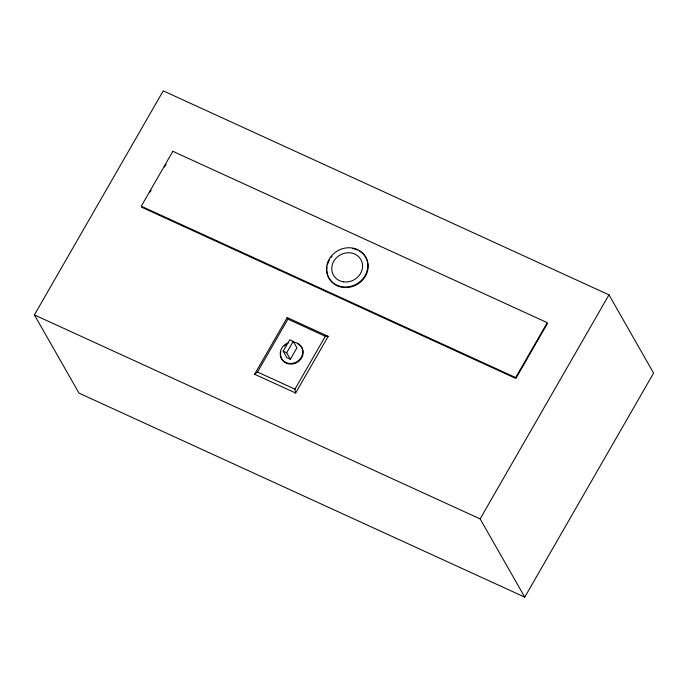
<?xml version="1.0" encoding="UTF-8"?>
<svg xmlns="http://www.w3.org/2000/svg" width="688" height="688" viewBox="0 0 688 688"><rect width="100%" height="100%" fill="white"/><g stroke="black" fill="none" stroke-linecap="round" stroke-linejoin="round"><path stroke-width="1.03" d="M34.4 314.915L163.245 90.85L608.966 294.851L653.6 373.085L524.755 597.15L79.034 393.149L34.4 314.915L480.129 518.907L524.755 597.15M150.001 192.201L151.076 190.344M164.449 167.072L166.057 164.286M254.62 374.255L287.214 317.572L328.219 336.337L295.634 393.02L254.62 374.255L257.484 372.027L287.894 319.137L287.214 317.572M283.198 351.224L289.76 339.803L293.226 341.394L296.906 347.844L290.345 359.256L286.879 357.674L283.198 351.224L286.664 352.806L290.345 359.256M286.664 352.806L293.226 341.394M295.634 393.02L294.928 389.159L325.338 336.277L328.219 336.337M547.424 323.541L515.854 378.452L141.444 207.097M480.129 518.907L608.966 294.851M287.894 319.137L325.338 336.277M257.484 372.027L294.928 389.159M292.297 342.074A11.558 10.44 -29.7 0 1 301.55 356.866A11.558 10.44 -29.7 0 1 282.777 360.297A11.558 10.44 -29.7 0 1 288.401 342.787M297.319 343.579A11.558 10.44 -29.7 0 1 297.663 362.06A11.558 10.44 -29.7 0 1 280.558 354.509M280.584 353.572A11.558 10.44 -29.7 0 1 280.893 351.706M284.436 345.935A11.558 10.44 -29.7 0 1 286.027 344.705M361.819 252.668A21.156 19.109 -29.7 0 1 354.277 285.864A21.156 19.109 -29.7 0 1 327.024 266.978M327.428 264.932A21.156 19.109 -29.7 0 1 329.397 260.021M330.851 257.742A21.156 19.109 -29.7 0 1 331.986 256.314M352.445 248.557A21.156 19.109 -29.7 0 1 357.468 250.002M359.308 250.922A21.156 19.109 -29.7 0 1 361.019 252.049M172.843 151.308L141.272 206.219L515.682 377.574L547.252 322.672L172.843 151.308M343.475 281.822A15.755 14.242 -29.7 0 0 361.957 262.094A15.755 14.242 -29.7 0 0 336.054 258.189A15.755 14.242 -29.7 0 0 343.475 281.822M342.211 286.767A21.156 19.109 -29.7 0 0 367.014 260.288A21.156 19.109 -29.7 0 0 332.261 255.05A21.156 19.109 -29.7 0 0 342.211 286.767"/></g></svg>
